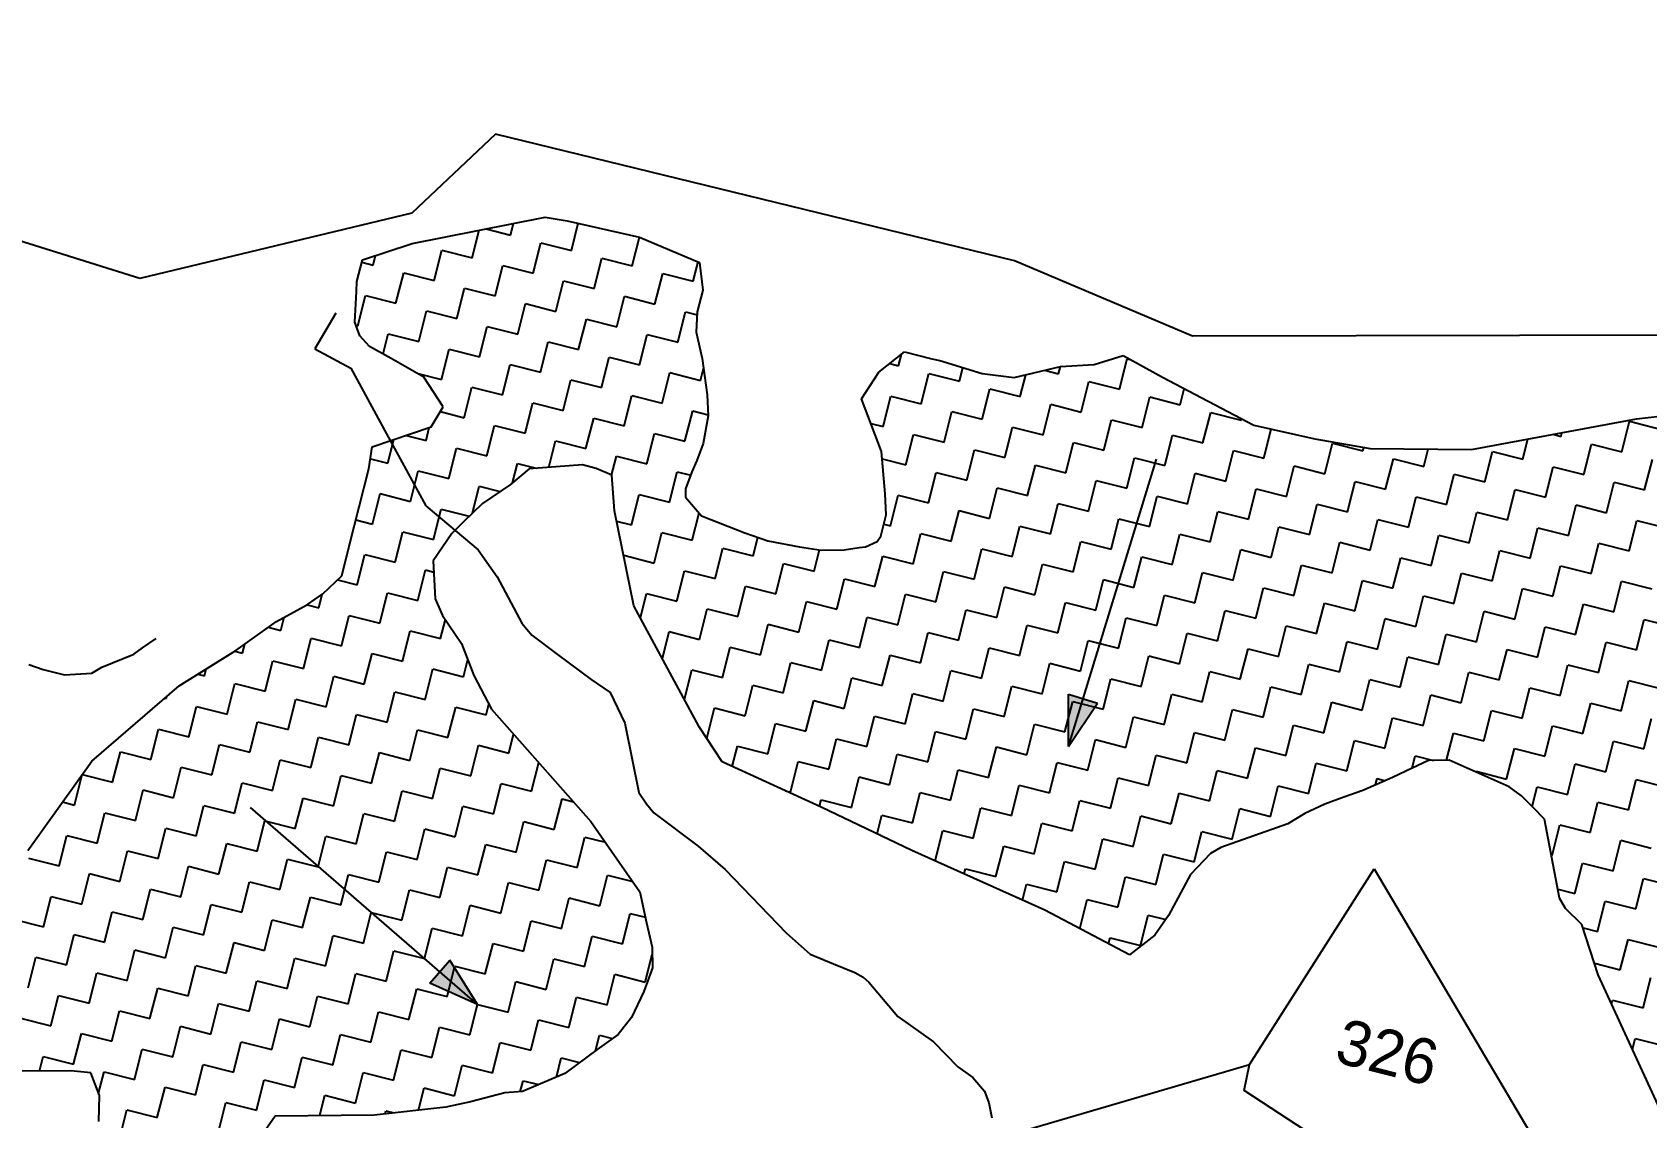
# Model space of a CAD drawing. Header units: metres. Extents: x 281097 to 285452, y 2029380 to 2031700.
# Drawn here: x 283215 to 283850, y 2030845 to 2031271 of the extents above; entities that cross this region are included whole.
import ezdxf
from ezdxf.enums import TextEntityAlignment as Align

# ---------------------------------------------------------------- set-up
doc = ezdxf.new("R2010")
doc.units = ezdxf.units.M
doc.header["$MEASUREMENT"] = 0
for name, color, linetype in [('LINE_WATER', 4, 'Continuous'), ('POLY_HATCH', 12, 'Continuous'), ('POLY_PARCEL', 6, 'Continuous'), ('TEXT_PARCEL', 7, 'Continuous'), ('V_BOUND_LINE', 7, 'Continuous')]:
    doc.layers.add(name, color=color, linetype=linetype)
doc.styles.add('TEXT_MAP', font='', dxfattribs={"height": 2.5})
doc.styles.get('TEXT_MAP').set_extended_font_data('Kruti Dev 050')

msp = doc.modelspace()

# ---------------------------------------------------------------- hatches: boundary and pattern name
h = msp.add_hatch(color=256)
h.paths.add_polyline_path([(283627.98, 2031009.32), (283622.24, 2031011.08), (283622.22, 2030990.57)])
h.paths.add_polyline_path([(283622.22, 2030990.57), (283633.71, 2031007.56), (283627.98, 2031009.32)])
h = msp.add_hatch(color=256)
h.paths.add_polyline_path([(283375.11, 2030902.01), (283371.18, 2030897.48), (283389.93, 2030889.17)])
h.paths.add_polyline_path([(283389.93, 2030889.17), (283379.04, 2030906.55), (283375.11, 2030902.01)])

# ---------------------------------------------------------------- linework, layer by layer
for points in [[(283622.22, 2030990.57), (283656.9, 2031103.52)], [(283622.22, 2030990.57), (283622.24, 2031011.08)], [(283622.22, 2030990.57), (283633.71, 2031007.56)], [(283622.24, 2031011.08), (283633.71, 2031007.56)], [(283389.93, 2030889.17), (283300.65, 2030966.56)], [(283371.18, 2030897.48), (283379.04, 2030906.55)], [(283389.93, 2030889.17), (283379.04, 2030906.55)], [(283389.93, 2030889.17), (283371.18, 2030897.48)]]:
    msp.add_lwpolyline(points)
at = {"layer": 'LINE_WATER'}
for p, q in [((283334.23, 2031160.89), (283326, 2031146.91)), ((283326, 2031146.91), (283340.15, 2031139.31)), ((283340.15, 2031139.31), (283354.11, 2031113.51)), ((283354.11, 2031113.51), (283369.57, 2031085.12)), ((283369.57, 2031085.12), (283390.16, 2031067.89)), ((283390.16, 2031067.89), (283397.62, 2031057.22)), ((283397.62, 2031057.22), (283407.35, 2031039.06)), ((283407.35, 2031039.06), (283411.25, 2031034.37)), ((283258.13, 2031029.37), (283263.51, 2031033.02)), ((283411.25, 2031034.37), (283421.33, 2031026.74)), ((283242.24, 2031021.69), (283254.71, 2031026.89)), ((283254.71, 2031026.89), (283258.13, 2031029.37)), ((283421.33, 2031026.74), (283434.55, 2031016.92)), ((283213.54, 2031022.83), (283219.17, 2031020.84)), ((283219.17, 2031020.84), (283227.55, 2031018.72)), ((283227.55, 2031018.72), (283238.3, 2031019.34)), ((283238.3, 2031019.34), (283242.24, 2031021.69)), ((283434.55, 2031016.92), (283442.04, 2031011.79)), ((283442.04, 2031011.79), (283447.76, 2030999.72)), ((283447.76, 2030999.72), (283453.33, 2030972.44)), ((283453.33, 2030972.44), (283456.35, 2030967.98)), ((283456.35, 2030967.98), (283459.17, 2030964.49)), ((283459.17, 2030964.49), (283476.62, 2030951.3)), ((283476.62, 2030951.3), (283487.24, 2030942.14)), ((283487.24, 2030942.14), (283511.23, 2030917.28)), ((283511.23, 2030917.28), (283520.66, 2030908.88)), ((283520.66, 2030908.88), (283529.88, 2030905.16)), ((283529.88, 2030905.16), (283538.24, 2030901.66)), ((283538.24, 2030901.66), (283541.49, 2030899.91)), ((283541.49, 2030899.91), (283543.77, 2030897.95)), ((283543.77, 2030897.95), (283555.14, 2030884.44)), ((283555.14, 2030884.44), (283569.23, 2030874.41)), ((283569.23, 2030874.41), (283578.76, 2030864.6)), ((283578.76, 2030864.6), (283584.62, 2030860.35)), ((283584.62, 2030860.35), (283589.27, 2030855.01)), ((283589.27, 2030855.01), (283590.89, 2030850.44)), ((283590.89, 2030850.44), (283592.18, 2030844.58))]:
    msp.add_line(p, q, dxfattribs=at)
at = {"layer": 'POLY_HATCH'}
for p, q in [((283364.19, 2031188.26), (283416.5, 2031198.62)), ((283416.5, 2031198.62), (283425.11, 2031197.25)), ((283425.11, 2031197.25), (283453.62, 2031190.84)), ((283453.62, 2031190.84), (283477.14, 2031180.81)), ((283344.64, 2031181.82), (283364.19, 2031188.26)), ((283342.51, 2031173.4), (283344.64, 2031181.82)), ((283477.14, 2031180.81), (283478.45, 2031169.9)), ((283342.3, 2031169.38), (283342.51, 2031173.4)), ((283341.69, 2031157.33), (283342.3, 2031169.38)), ((283478.45, 2031169.9), (283476.32, 2031161.48)), ((283476.32, 2031161.48), (283475.91, 2031153.45)), ((283343.59, 2031151.96), (283341.69, 2031157.33)), ((283475.91, 2031153.45), (283478.18, 2031143.1)), ((283347.41, 2031147.74), (283343.59, 2031151.96)), ((283356.01, 2031143.12), (283347.41, 2031147.74)), ((283368.82, 2031135.8), (283356.01, 2031143.12)), ((283478.18, 2031143.1), (283480.24, 2031128.74)), ((283547.67, 2031137.71), (283557.85, 2031145.72)), ((283557.85, 2031145.72), (283568.56, 2031143)), ((283568.56, 2031143), (283571.62, 2031142.23)), ((283571.62, 2031142.23), (283588.27, 2031137.2)), ((283600.9, 2031135.62), (283619.1, 2031139.97)), ((283619.1, 2031139.97), (283632.32, 2031140.69)), ((283632.32, 2031140.69), (283643.82, 2031144.29)), ((283643.82, 2031144.29), (283659.2, 2031135.68)), ((283376.44, 2031124.1), (283368.82, 2031135.8)), ((283540.94, 2031127.21), (283547.67, 2031137.71)), ((283588.27, 2031137.2), (283600.9, 2031135.62)), ((283659.2, 2031135.68), (283695.14, 2031116.81)), ((283480.24, 2031128.74), (283480.6, 2031120.51)), ((283548.73, 2031106.51), (283540.94, 2031127.21)), ((283371.73, 2031116.25), (283376.44, 2031124.1)), ((283845.66, 2031119.38), (283890.1, 2031124.41)), ((283348.53, 2031108.29), (283371.73, 2031116.25)), ((283480.6, 2031120.51), (283478.65, 2031109.61)), ((283695.14, 2031116.81), (283719.06, 2031111.56)), ((283780.71, 2031107.34), (283845.66, 2031119.38)), ((283347.17, 2031099.68), (283348.53, 2031108.29)), ((283478.65, 2031109.61), (283476.14, 2031102.92)), ((283719.06, 2031111.56), (283740.88, 2031107.66)), ((283476.14, 2031102.92), (283474.22, 2031098.52)), ((283550.21, 2031089.85), (283548.73, 2031106.51)), ((283740.88, 2031107.66), (283780.71, 2031107.34)), ((283339.61, 2031069.85), (283347.17, 2031099.68)), ((283410.19, 2031099.7), (283402.92, 2031093.55)), ((283431.15, 2031101.24), (283410.19, 2031099.7)), ((283436.52, 2031099.88), (283431.15, 2031101.24)), ((283442.69, 2031097.18), (283436.52, 2031099.88)), ((283443.72, 2031083.21), (283442.69, 2031097.18)), ((283474.22, 2031098.52), (283471.71, 2031091.83)), ((283402.92, 2031093.55), (283391.89, 2031086.06)), ((283471.71, 2031091.83), (283471.7, 2031088.58)), ((283550.57, 2031081.62), (283550.21, 2031089.85)), ((283391.89, 2031086.06), (283384.35, 2031078.84)), ((283451.4, 2031045.87), (283443.72, 2031083.21)), ((283471.7, 2031088.58), (283477.99, 2031081.28)), ((283384.35, 2031078.84), (283379.77, 2031074.29)), ((283477.99, 2031081.28), (283495.02, 2031074.53)), ((283548.44, 2031073.21), (283550.57, 2031081.62)), ((283336.51, 2031057.61), (283339.61, 2031069.85)), ((283379.77, 2031074.29), (283372.48, 2031063.57)), ((283495.02, 2031074.53), (283504.01, 2031071.44)), ((283504.01, 2031071.44), (283516.45, 2031069.1)), ((283542.49, 2031069.01), (283547.09, 2031071.11)), ((283547.09, 2031071.11), (283548.44, 2031073.21)), ((283372.48, 2031063.57), (283373.24, 2031048.54)), ((283516.45, 2031069.1), (283525.06, 2031067.73)), ((283525.06, 2031067.73), (283534.06, 2031067.89)), ((283534.06, 2031067.89), (283540, 2031068.83)), ((283540, 2031068.83), (283542.49, 2031069.01)), ((283329.02, 2031050.55), (283336.51, 2031057.61)), ((283310.8, 2031039.7), (283323.07, 2031046.36)), ((283323.07, 2031046.36), (283329.02, 2031050.55)), ((283373.24, 2031048.54), (283376.18, 2031042.08)), ((283477.04, 2030998.26), (283451.4, 2031045.87)), ((283294.87, 2031028.27), (283310.8, 2031039.7)), ((283376.18, 2031042.08), (283383.66, 2031031.05)), ((283272.61, 2031014.37), (283294.87, 2031028.27)), ((283383.66, 2031031.05), (283388.46, 2031018.42)), ((283238.25, 2030984.81), (283272.61, 2031014.37)), ((283388.46, 2031018.42), (283395.41, 2031005.24)), ((283395.41, 2031005.24), (283434.49, 2030961.08)), ((283486.13, 2030984.54), (283477.04, 2030998.26)), ((283213.06, 2030949.67), (283238.25, 2030984.81)), ((283525.03, 2030966.69), (283486.13, 2030984.54)), ((283757.42, 2030982.05), (283749.62, 2030978.32)), ((283763.88, 2030984.98), (283757.42, 2030982.05)), ((283771.94, 2030985.22), (283763.88, 2030984.98)), ((283795.54, 2030974.68), (283771.94, 2030985.22)), ((283749.62, 2030978.32), (283738.05, 2030973.25)), ((283800.37, 2030971.17), (283795.54, 2030974.68)), ((283730.53, 2030970.59), (283723, 2030967.93)), ((283738.05, 2030973.25), (283730.53, 2030970.59)), ((283804.92, 2030966.59), (283800.37, 2030971.17)), ((283560.7, 2030949.66), (283525.03, 2030966.69)), ((283715.2, 2030964.2), (283708.47, 2030960.19)), ((283723, 2030967.93), (283715.2, 2030964.2)), ((283809.47, 2030962.01), (283804.92, 2030966.59)), ((283815.29, 2030930.85), (283809.47, 2030962.01)), ((283434.49, 2030961.08), (283453.75, 2030933.36)), ((283708.47, 2030960.19), (283682.12, 2030950.88)), ((283613.01, 2030926.14), (283560.7, 2030949.66)), ((283682.12, 2030950.88), (283678.08, 2030948.48)), ((283678.08, 2030948.48), (283670.27, 2030940.18)), ((283670.27, 2030940.18), (283661.62, 2030924.1)), ((283453.75, 2030933.36), (283456.4, 2030921.27)), ((283817.69, 2030926.82), (283815.29, 2030930.85)), ((283646.27, 2030908.58), (283613.01, 2030926.14)), ((283661.62, 2030924.1), (283656.23, 2030916.33)), ((283824.12, 2030920.62), (283817.69, 2030926.82)), ((283456.4, 2030921.27), (283458.52, 2030911.6)), ((283830.51, 2030900.73), (283824.12, 2030920.62)), ((283458.52, 2030911.6), (283458.76, 2030903.54)), ((283656.23, 2030916.33), (283646.27, 2030908.58)), ((283458.76, 2030903.54), (283455.24, 2030894.16)), ((283855.59, 2030846.41), (283830.51, 2030900.73)), ((283455.24, 2030894.16), (283450.38, 2030883.97)), ((283450.38, 2030883.97), (283445.25, 2030877.28)), ((283445.25, 2030877.28), (283436.91, 2030871.4)), ((283436.91, 2030871.4), (283424.26, 2030862.04)), ((283230.02, 2030863.03), (283203.69, 2030862.85)), ((283237.8, 2030862.2), (283230.02, 2030863.03)), ((283241.27, 2030853.33), (283237.8, 2030862.2)), ((283424.26, 2030862.04), (283407.58, 2030854.85)), ((283400.6, 2030854.33), (283387.15, 2030850.88)), ((283407.58, 2030854.85), (283400.6, 2030854.33)), ((283240.97, 2030843.13), (283241.27, 2030853.33)), ((283377.48, 2030848.77), (283349.27, 2030845.64)), ((283387.15, 2030850.88), (283377.48, 2030848.77)), ((283310.32, 2030845.23), (283302.72, 2030834.34)), ((283349.27, 2030845.64), (283310.32, 2030845.23))]:
    msp.add_line(p, q, dxfattribs=at)
at = {"layer": 'POLY_HATCH', "linetype": 'Continuous'}
for p, q in [((283387.85, 2031182.69), (283390.58, 2031193.49)), ((283393.35, 2031194.04), (283402.85, 2031191.63)), ((283402.85, 2031191.63), (283403.99, 2031196.14)), ((283426.79, 2031185.57), (283429.5, 2031196.26)), ((283450.73, 2031179.5), (283453.61, 2031190.84)), ((283372.84, 2031173.75), (283375.88, 2031185.72)), ((283375.88, 2031185.72), (283387.85, 2031182.69)), ((283411.79, 2031176.63), (283414.82, 2031188.6)), ((283414.82, 2031188.6), (283426.79, 2031185.57)), ((283344.42, 2031180.95), (283348.9, 2031179.82)), ((283348.9, 2031179.82), (283349.84, 2031183.53)), ((283396.78, 2031167.69), (283399.82, 2031179.66)), ((283399.82, 2031179.66), (283411.79, 2031176.63)), ((283435.73, 2031170.56), (283438.76, 2031182.53)), ((283438.76, 2031182.53), (283450.73, 2031179.5)), ((283474.67, 2031173.44), (283476.6, 2031181.04)), ((283357.84, 2031164.81), (283360.87, 2031176.79)), ((283360.87, 2031176.79), (283372.84, 2031173.75)), ((283420.73, 2031161.62), (283423.76, 2031173.59)), ((283423.76, 2031173.59), (283435.73, 2031170.56)), ((283459.67, 2031164.5), (283462.7, 2031176.47)), ((283462.7, 2031176.47), (283474.67, 2031173.44)), ((283342.84, 2031155.88), (283345.87, 2031167.85)), ((283345.87, 2031167.85), (283357.84, 2031164.81)), ((283381.78, 2031158.75), (283384.81, 2031170.72)), ((283384.81, 2031170.72), (283396.78, 2031167.69)), ((283444.67, 2031155.56), (283447.7, 2031167.53)), ((283447.7, 2031167.53), (283459.67, 2031164.5)), ((283366.78, 2031149.81), (283369.81, 2031161.78)), ((283369.81, 2031161.78), (283381.78, 2031158.75)), ((283405.72, 2031152.69), (283408.76, 2031164.66)), ((283408.76, 2031164.66), (283420.73, 2031161.62)), ((283468.61, 2031149.49), (283471.64, 2031161.47)), ((283471.64, 2031161.47), (283476.26, 2031160.3)), ((283342.14, 2031156.05), (283342.84, 2031155.88)), ((283352.78, 2031144.85), (283354.81, 2031152.84)), ((283354.81, 2031152.84), (283366.78, 2031149.81)), ((283390.72, 2031143.75), (283393.75, 2031155.72)), ((283393.75, 2031155.72), (283405.72, 2031152.69)), ((283429.66, 2031146.62), (283432.7, 2031158.59)), ((283432.7, 2031158.59), (283444.67, 2031155.56)), ((283453.61, 2031140.56), (283456.64, 2031152.53)), ((283456.64, 2031152.53), (283468.61, 2031149.49)), ((283375.72, 2031134.81), (283378.75, 2031146.78)), ((283378.75, 2031146.78), (283390.72, 2031143.75)), ((283414.66, 2031137.68), (283417.69, 2031149.65)), ((283417.69, 2031149.65), (283429.66, 2031146.62)), ((283399.66, 2031128.74), (283402.69, 2031140.71)), ((283402.69, 2031140.71), (283414.66, 2031137.68)), ((283438.6, 2031131.62), (283441.64, 2031143.59)), ((283441.64, 2031143.59), (283453.61, 2031140.56)), ((283551.99, 2031141.11), (283555.44, 2031140.24)), ((283555.44, 2031140.24), (283556.57, 2031144.71)), ((283618.32, 2031137.05), (283619.06, 2031139.96)), ((283642.27, 2031130.98), (283645.3, 2031142.95)), ((283645.3, 2031142.95), (283646.95, 2031142.53)), ((283366.44, 2031137.16), (283375.72, 2031134.81)), ((283423.6, 2031122.68), (283426.63, 2031134.65)), ((283426.63, 2031134.65), (283438.6, 2031131.62)), ((283462.54, 2031125.55), (283465.58, 2031137.52)), ((283465.58, 2031137.52), (283477.55, 2031134.49)), ((283477.55, 2031134.49), (283478.74, 2031139.2)), ((283564.38, 2031125.24), (283567.41, 2031137.21)), ((283567.41, 2031137.21), (283579.38, 2031134.17)), ((283579.38, 2031134.17), (283580.72, 2031139.48)), ((283603.32, 2031128.11), (283605.5, 2031136.72)), ((283612.77, 2031138.46), (283618.32, 2031137.05)), ((283627.26, 2031122.04), (283630.3, 2031134.01)), ((283630.3, 2031134.01), (283642.27, 2031130.98)), ((283384.66, 2031119.8), (283387.69, 2031131.78)), ((283387.69, 2031131.78), (283399.66, 2031128.74)), ((283447.54, 2031116.61), (283450.57, 2031128.58)), ((283450.57, 2031128.58), (283462.54, 2031125.55)), ((283549.37, 2031116.3), (283552.41, 2031128.27)), ((283552.41, 2031128.27), (283564.38, 2031125.24)), ((283588.32, 2031119.17), (283591.35, 2031131.14)), ((283591.35, 2031131.14), (283603.32, 2031128.11)), ((283651.2, 2031115.98), (283654.24, 2031127.95)), ((283654.24, 2031127.95), (283666.21, 2031124.92)), ((283666.21, 2031124.92), (283667.79, 2031131.17)), ((283375.29, 2031122.18), (283384.66, 2031119.8)), ((283408.6, 2031113.74), (283411.63, 2031125.71)), ((283411.63, 2031125.71), (283423.6, 2031122.68)), ((283471.48, 2031110.55), (283474.52, 2031122.52)), ((283474.52, 2031122.52), (283480.58, 2031120.98)), ((283573.32, 2031110.23), (283576.35, 2031122.2)), ((283576.35, 2031122.2), (283588.32, 2031119.17)), ((283612.26, 2031113.11), (283615.29, 2031125.08)), ((283615.29, 2031125.08), (283627.26, 2031122.04)), ((283675.15, 2031109.91), (283678.18, 2031121.89)), ((283678.18, 2031121.89), (283690.15, 2031118.85)), ((283369.65, 2031110.87), (283370.95, 2031115.99)), ((283393.59, 2031104.8), (283396.63, 2031116.77)), ((283396.63, 2031116.77), (283408.6, 2031113.74)), ((283432.54, 2031107.68), (283435.57, 2031119.65)), ((283435.57, 2031119.65), (283447.54, 2031116.61)), ((283544.59, 2031117.51), (283549.37, 2031116.3)), ((283597.26, 2031104.17), (283600.29, 2031116.14)), ((283600.29, 2031116.14), (283612.26, 2031113.11)), ((283636.2, 2031107.04), (283639.23, 2031119.01)), ((283639.23, 2031119.01), (283651.2, 2031115.98)), ((283690.15, 2031118.85), (283690.28, 2031119.36)), ((283699.09, 2031103.85), (283701.99, 2031115.3)), ((283839.87, 2031106.41), (283842.9, 2031118.38)), ((283842.9, 2031118.38), (283854.87, 2031115.34)), ((283354.65, 2031101.93), (283357, 2031111.19)), ((283361.82, 2031112.85), (283369.65, 2031110.87)), ((283417.92, 2031100.27), (283420.57, 2031110.71)), ((283420.57, 2031110.71), (283432.54, 2031107.68)), ((283456.48, 2031101.61), (283459.51, 2031113.58)), ((283459.51, 2031113.58), (283471.48, 2031110.55)), ((283558.31, 2031101.29), (283561.34, 2031113.26)), ((283561.34, 2031113.26), (283573.32, 2031110.23)), ((283621.2, 2031098.1), (283624.23, 2031110.07)), ((283624.23, 2031110.07), (283636.2, 2031107.04)), ((283660.14, 2031100.98), (283663.18, 2031112.95)), ((283663.18, 2031112.95), (283675.15, 2031109.91)), ((283723.03, 2031097.79), (283726.06, 2031109.76)), ((283726.06, 2031109.76), (283738.03, 2031106.72)), ((283738.03, 2031106.72), (283738.38, 2031108.11)), ((283800.92, 2031103.53), (283802.93, 2031111.46)), ((283812.73, 2031113.28), (283815.92, 2031112.47)), ((283815.92, 2031112.47), (283816.3, 2031113.94)), ((283824.86, 2031097.47), (283827.89, 2031109.44)), ((283827.89, 2031109.44), (283839.87, 2031106.41)), ((283347.8, 2031103.66), (283354.65, 2031101.93)), ((283378.59, 2031095.86), (283381.62, 2031107.83)), ((283381.62, 2031107.83), (283393.59, 2031104.8)), ((283403.63, 2031094.15), (283405.56, 2031101.77)), ((283405.56, 2031101.77), (283412.95, 2031099.9)), ((283442.62, 2031097.2), (283444.51, 2031104.64)), ((283444.51, 2031104.64), (283456.48, 2031101.61)), ((283548.98, 2031103.66), (283558.31, 2031101.29)), ((283582.25, 2031095.23), (283585.29, 2031107.2)), ((283585.29, 2031107.2), (283597.26, 2031104.17)), ((283645.14, 2031092.04), (283648.17, 2031104.01)), ((283648.17, 2031104.01), (283660.14, 2031100.98)), ((283684.09, 2031094.91), (283687.12, 2031106.88)), ((283687.12, 2031106.88), (283699.09, 2031103.85)), ((283746.97, 2031091.72), (283750, 2031103.69)), ((283750, 2031103.69), (283761.98, 2031100.66)), ((283761.98, 2031100.66), (283763.7, 2031107.48)), ((283785.92, 2031094.59), (283788.95, 2031106.56)), ((283788.95, 2031106.56), (283800.92, 2031103.53)), ((283848.8, 2031091.4), (283851.84, 2031103.37)), ((283363.59, 2031086.92), (283366.62, 2031098.9)), ((283366.62, 2031098.9), (283378.59, 2031095.86)), ((283465.42, 2031086.61), (283468.45, 2031098.58)), ((283468.45, 2031098.58), (283473.74, 2031097.24)), ((283567.25, 2031086.29), (283570.28, 2031098.26)), ((283570.28, 2031098.26), (283582.25, 2031095.23)), ((283606.2, 2031089.16), (283609.23, 2031101.13)), ((283609.23, 2031101.13), (283621.2, 2031098.1)), ((283669.08, 2031085.97), (283672.11, 2031097.94)), ((283672.11, 2031097.94), (283684.09, 2031094.91)), ((283708.03, 2031088.85), (283711.06, 2031100.82)), ((283711.06, 2031100.82), (283723.03, 2031097.79)), ((283770.91, 2031085.66), (283773.95, 2031097.63)), ((283773.95, 2031097.63), (283785.92, 2031094.59)), ((283809.86, 2031088.53), (283812.89, 2031100.5)), ((283812.89, 2031100.5), (283824.86, 2031097.47)), ((283348.58, 2031077.99), (283351.62, 2031089.96)), ((283351.62, 2031089.96), (283363.59, 2031086.92)), ((283387.87, 2031082.22), (283390.56, 2031092.83)), ((283390.56, 2031092.83), (283398.79, 2031090.75)), ((283450.42, 2031077.67), (283453.45, 2031089.64)), ((283453.45, 2031089.64), (283465.42, 2031086.61)), ((283552.25, 2031077.35), (283555.28, 2031089.32)), ((283555.28, 2031089.32), (283567.25, 2031086.29)), ((283591.19, 2031080.23), (283594.22, 2031092.2)), ((283594.22, 2031092.2), (283606.2, 2031089.16)), ((283630.14, 2031083.1), (283633.17, 2031095.07)), ((283633.17, 2031095.07), (283645.14, 2031092.04)), ((283654.08, 2031077.03), (283657.11, 2031089.01)), ((283657.11, 2031089.01), (283669.08, 2031085.97)), ((283693.02, 2031079.91), (283696.06, 2031091.88)), ((283696.06, 2031091.88), (283708.03, 2031088.85)), ((283731.97, 2031082.78), (283735, 2031094.75)), ((283735, 2031094.75), (283746.97, 2031091.72)), ((283794.86, 2031079.59), (283797.89, 2031091.56)), ((283797.89, 2031091.56), (283809.86, 2031088.53)), ((283833.8, 2031082.46), (283836.83, 2031094.44)), ((283836.83, 2031094.44), (283848.8, 2031091.4)), ((283372.53, 2031071.92), (283375.56, 2031083.89)), ((283375.56, 2031083.89), (283386.68, 2031081.08)), ((283576.19, 2031071.29), (283579.22, 2031083.26)), ((283579.22, 2031083.26), (283591.19, 2031080.23)), ((283615.13, 2031074.16), (283618.17, 2031086.13)), ((283618.17, 2031086.13), (283630.14, 2031083.1)), ((283678.02, 2031070.97), (283681.05, 2031082.94)), ((283681.05, 2031082.94), (283693.02, 2031079.91)), ((283716.97, 2031073.84), (283720, 2031085.81)), ((283720, 2031085.81), (283731.97, 2031082.78)), ((283755.91, 2031076.72), (283758.94, 2031088.69)), ((283758.94, 2031088.69), (283770.91, 2031085.66)), ((283779.85, 2031070.65), (283782.88, 2031082.62)), ((283782.88, 2031082.62), (283794.86, 2031079.59)), ((283818.8, 2031073.53), (283821.83, 2031085.5)), ((283821.83, 2031085.5), (283833.8, 2031082.46)), ((283342.09, 2031079.63), (283348.58, 2031077.99)), ((283444.55, 2031079.15), (283450.42, 2031077.67)), ((283474.36, 2031071.6), (283477.08, 2031082.34)), ((283549.65, 2031078.01), (283552.25, 2031077.35)), ((283600.13, 2031065.22), (283603.16, 2031077.19)), ((283603.16, 2031077.19), (283615.13, 2031074.16)), ((283639.08, 2031068.1), (283642.11, 2031080.07)), ((283642.11, 2031080.07), (283654.08, 2031077.03)), ((283701.96, 2031064.9), (283704.99, 2031076.88)), ((283704.99, 2031076.88), (283716.97, 2031073.84)), ((283740.91, 2031067.78), (283743.94, 2031079.75)), ((283743.94, 2031079.75), (283755.91, 2031076.72)), ((283803.79, 2031064.59), (283806.83, 2031076.56)), ((283806.83, 2031076.56), (283818.8, 2031073.53)), ((283842.74, 2031067.46), (283845.77, 2031079.43)), ((283845.77, 2031079.43), (283857.74, 2031076.4)), ((283357.52, 2031062.98), (283360.55, 2031074.95)), ((283360.55, 2031074.95), (283372.53, 2031071.92)), ((283459.35, 2031062.67), (283462.39, 2031074.64)), ((283462.39, 2031074.64), (283474.36, 2031071.6)), ((283498.3, 2031065.54), (283500.13, 2031072.77)), ((283561.19, 2031062.35), (283564.22, 2031074.32)), ((283564.22, 2031074.32), (283576.19, 2031071.29)), ((283624.07, 2031059.16), (283627.1, 2031071.13)), ((283627.1, 2031071.13), (283639.08, 2031068.1)), ((283663.02, 2031062.03), (283666.05, 2031074)), ((283666.05, 2031074), (283678.02, 2031070.97)), ((283725.9, 2031058.84), (283728.94, 2031070.81)), ((283728.94, 2031070.81), (283740.91, 2031067.78)), ((283764.85, 2031061.71), (283767.88, 2031073.68)), ((283767.88, 2031073.68), (283779.85, 2031070.65)), ((283827.74, 2031058.52), (283830.77, 2031070.49)), ((283830.77, 2031070.49), (283842.74, 2031067.46)), ((283342.52, 2031054.04), (283345.55, 2031066.02)), ((283345.55, 2031066.02), (283357.52, 2031062.98)), ((283447.35, 2031065.56), (283447.38, 2031065.7)), ((283447.38, 2031065.7), (283459.35, 2031062.67)), ((283483.3, 2031056.6), (283486.33, 2031068.57)), ((283486.33, 2031068.57), (283498.3, 2031065.54)), ((283522.24, 2031059.47), (283524.36, 2031067.84)), ((283546.18, 2031053.41), (283549.21, 2031065.38)), ((283549.21, 2031065.38), (283561.19, 2031062.35)), ((283585.13, 2031056.28), (283588.16, 2031068.25)), ((283588.16, 2031068.25), (283600.13, 2031065.22)), ((283648.01, 2031053.09), (283651.05, 2031065.06)), ((283651.05, 2031065.06), (283663.02, 2031062.03)), ((283686.96, 2031055.97), (283689.99, 2031067.94)), ((283689.99, 2031067.94), (283701.96, 2031064.9)), ((283749.85, 2031052.78), (283752.88, 2031064.75)), ((283752.88, 2031064.75), (283764.85, 2031061.71)), ((283788.79, 2031055.65), (283791.82, 2031067.62)), ((283791.82, 2031067.62), (283803.79, 2031064.59)), ((283366.46, 2031047.98), (283369.49, 2031059.95)), ((283369.49, 2031059.95), (283372.71, 2031059.14)), ((283468.29, 2031047.66), (283471.32, 2031059.63)), ((283471.32, 2031059.63), (283483.3, 2031056.6)), ((283507.24, 2031050.54), (283510.27, 2031062.51)), ((283510.27, 2031062.51), (283522.24, 2031059.47)), ((283570.12, 2031047.35), (283573.16, 2031059.32)), ((283573.16, 2031059.32), (283585.13, 2031056.28)), ((283609.07, 2031050.22), (283612.1, 2031062.19)), ((283612.1, 2031062.19), (283624.07, 2031059.16)), ((283671.96, 2031047.03), (283674.99, 2031059)), ((283674.99, 2031059), (283686.96, 2031055.97)), ((283710.9, 2031049.9), (283713.93, 2031061.87)), ((283713.93, 2031061.87), (283725.9, 2031058.84)), ((283773.79, 2031046.71), (283776.82, 2031058.68)), ((283776.82, 2031058.68), (283788.79, 2031055.65)), ((283812.73, 2031049.58), (283815.76, 2031061.56)), ((283815.76, 2031061.56), (283827.74, 2031058.52)), ((283334.8, 2031056), (283342.52, 2031054.04)), ((283351.46, 2031039.04), (283354.49, 2031051.01)), ((283354.49, 2031051.01), (283366.46, 2031047.98)), ((283492.23, 2031041.6), (283495.27, 2031053.57)), ((283495.27, 2031053.57), (283507.24, 2031050.54)), ((283531.18, 2031044.47), (283534.21, 2031056.44)), ((283534.21, 2031056.44), (283546.18, 2031053.41)), ((283594.07, 2031041.28), (283597.1, 2031053.25)), ((283597.1, 2031053.25), (283609.07, 2031050.22)), ((283633.01, 2031044.15), (283636.04, 2031056.13)), ((283636.04, 2031056.13), (283648.01, 2031053.09)), ((283695.9, 2031040.96), (283698.93, 2031052.93)), ((283698.93, 2031052.93), (283710.9, 2031049.9)), ((283734.84, 2031043.84), (283737.87, 2031055.81)), ((283737.87, 2031055.81), (283749.85, 2031052.78)), ((283797.73, 2031040.65), (283800.76, 2031052.62)), ((283800.76, 2031052.62), (283812.73, 2031049.58)), ((283836.67, 2031043.52), (283839.71, 2031055.49)), ((283839.71, 2031055.49), (283851.68, 2031052.46)), ((283322.91, 2031046.27), (283327.52, 2031045.11)), ((283327.52, 2031045.11), (283328.87, 2031050.44)), ((283453.92, 2031041.19), (283456.32, 2031050.69)), ((283456.32, 2031050.69), (283468.29, 2031047.66)), ((283477.23, 2031032.66), (283480.26, 2031044.63)), ((283480.26, 2031044.63), (283492.23, 2031041.6)), ((283516.18, 2031035.53), (283519.21, 2031047.5)), ((283519.21, 2031047.5), (283531.18, 2031044.47)), ((283555.12, 2031038.41), (283558.15, 2031050.38)), ((283558.15, 2031050.38), (283570.12, 2031047.35)), ((283618.01, 2031035.22), (283621.04, 2031047.19)), ((283621.04, 2031047.19), (283633.01, 2031044.15)), ((283656.95, 2031038.09), (283659.98, 2031050.06)), ((283659.98, 2031050.06), (283671.96, 2031047.03)), ((283719.84, 2031034.9), (283722.87, 2031046.87)), ((283722.87, 2031046.87), (283734.84, 2031043.84)), ((283758.78, 2031037.77), (283761.82, 2031049.74)), ((283761.82, 2031049.74), (283773.79, 2031046.71)), ((283821.67, 2031034.58), (283824.7, 2031046.55)), ((283824.7, 2031046.55), (283836.67, 2031043.52)), ((283312.51, 2031036.17), (283313.82, 2031041.34)), ((283336.45, 2031030.1), (283339.49, 2031042.07)), ((283339.49, 2031042.07), (283351.46, 2031039.04)), ((283375.4, 2031032.98), (283377.29, 2031040.44)), ((283501.17, 2031026.59), (283504.21, 2031038.57)), ((283504.21, 2031038.57), (283516.18, 2031035.53)), ((283540.12, 2031029.47), (283543.15, 2031041.44)), ((283543.15, 2031041.44), (283555.12, 2031038.41)), ((283579.06, 2031032.34), (283582.09, 2031044.31)), ((283582.09, 2031044.31), (283594.07, 2031041.28)), ((283603, 2031026.28), (283606.04, 2031038.25)), ((283606.04, 2031038.25), (283618.01, 2031035.22)), ((283641.95, 2031029.15), (283644.98, 2031041.12)), ((283644.98, 2031041.12), (283656.95, 2031038.09)), ((283680.89, 2031032.02), (283683.93, 2031044)), ((283683.93, 2031044), (283695.9, 2031040.96)), ((283743.78, 2031028.83), (283746.81, 2031040.8)), ((283746.81, 2031040.8), (283758.78, 2031037.77)), ((283782.73, 2031031.71), (283785.76, 2031043.68)), ((283785.76, 2031043.68), (283797.73, 2031040.65)), ((283845.61, 2031028.52), (283848.64, 2031040.49)), ((283848.64, 2031040.49), (283860.62, 2031037.45)), ((283307.61, 2031037.41), (283312.51, 2031036.17)), ((283321.45, 2031021.16), (283324.48, 2031033.14)), ((283324.48, 2031033.14), (283336.45, 2031030.1)), ((283360.4, 2031024.04), (283363.43, 2031036.01)), ((283363.43, 2031036.01), (283375.4, 2031032.98)), ((283462.58, 2031025.11), (283465.26, 2031035.69)), ((283465.26, 2031035.69), (283477.23, 2031032.66)), ((283525.11, 2031020.53), (283528.15, 2031032.5)), ((283528.15, 2031032.5), (283540.12, 2031029.47)), ((283564.06, 2031023.4), (283567.09, 2031035.37)), ((283567.09, 2031035.37), (283579.06, 2031032.34)), ((283626.95, 2031020.21), (283629.98, 2031032.18)), ((283629.98, 2031032.18), (283641.95, 2031029.15)), ((283665.89, 2031023.09), (283668.92, 2031035.06)), ((283668.92, 2031035.06), (283680.89, 2031032.02)), ((283704.84, 2031025.96), (283707.87, 2031037.93)), ((283707.87, 2031037.93), (283719.84, 2031034.9)), ((283728.78, 2031019.9), (283731.81, 2031031.87)), ((283731.81, 2031031.87), (283743.78, 2031028.83)), ((283767.72, 2031022.77), (283770.75, 2031034.74)), ((283770.75, 2031034.74), (283782.73, 2031031.71)), ((283806.67, 2031025.64), (283809.7, 2031037.61)), ((283809.7, 2031037.61), (283821.67, 2031034.58)), ((283294.45, 2031028), (283297.51, 2031027.23)), ((283297.51, 2031027.23), (283298.42, 2031030.81)), ((283345.39, 2031015.1), (283348.43, 2031027.07)), ((283348.43, 2031027.07), (283360.4, 2031024.04)), ((283486.17, 2031017.66), (283489.2, 2031029.63)), ((283489.2, 2031029.63), (283501.17, 2031026.59)), ((283549.06, 2031014.47), (283552.09, 2031026.44)), ((283552.09, 2031026.44), (283564.06, 2031023.4)), ((283588, 2031017.34), (283591.03, 2031029.31)), ((283591.03, 2031029.31), (283603, 2031026.28)), ((283650.89, 2031014.15), (283653.92, 2031026.12)), ((283653.92, 2031026.12), (283665.89, 2031023.09)), ((283689.83, 2031017.02), (283692.87, 2031028.99)), ((283692.87, 2031028.99), (283704.84, 2031025.96)), ((283752.72, 2031013.83), (283755.75, 2031025.8)), ((283755.75, 2031025.8), (283767.72, 2031022.77)), ((283791.66, 2031016.7), (283794.7, 2031028.68)), ((283794.7, 2031028.68), (283806.67, 2031025.64)), ((283830.61, 2031019.58), (283833.64, 2031031.55)), ((283833.64, 2031031.55), (283845.61, 2031028.52)), ((283282.51, 2031018.29), (283283.18, 2031020.97)), ((283306.45, 2031012.23), (283309.48, 2031024.2)), ((283309.48, 2031024.2), (283321.45, 2031021.16)), ((283369.33, 2031009.03), (283372.37, 2031021.01)), ((283372.37, 2031021.01), (283384.34, 2031017.97)), ((283384.34, 2031017.97), (283386.06, 2031024.75)), ((283471.24, 2031009.03), (283474.2, 2031020.69)), ((283474.2, 2031020.69), (283486.17, 2031017.66)), ((283510.11, 2031011.59), (283513.14, 2031023.56)), ((283513.14, 2031023.56), (283525.11, 2031020.53)), ((283573, 2031008.4), (283576.03, 2031020.37)), ((283576.03, 2031020.37), (283588, 2031017.34)), ((283611.94, 2031011.27), (283614.98, 2031023.24)), ((283614.98, 2031023.24), (283626.95, 2031020.21)), ((283674.83, 2031008.08), (283677.86, 2031020.05)), ((283677.86, 2031020.05), (283689.83, 2031017.02)), ((283713.77, 2031010.96), (283716.81, 2031022.93)), ((283716.81, 2031022.93), (283728.78, 2031019.9)), ((283776.66, 2031007.77), (283779.69, 2031019.74)), ((283779.69, 2031019.74), (283791.66, 2031016.7)), ((283815.61, 2031010.64), (283818.64, 2031022.61)), ((283818.64, 2031022.61), (283830.61, 2031019.58)), ((283279.94, 2031018.94), (283282.51, 2031018.29)), ((283291.44, 2031003.29), (283294.48, 2031015.26)), ((283294.48, 2031015.26), (283306.45, 2031012.23)), ((283330.39, 2031006.16), (283333.42, 2031018.13)), ((283333.42, 2031018.13), (283345.39, 2031015.1)), ((283495.11, 2031002.65), (283498.14, 2031014.62)), ((283498.14, 2031014.62), (283510.11, 2031011.59)), ((283534.05, 2031005.53), (283537.09, 2031017.5)), ((283537.09, 2031017.5), (283549.06, 2031014.47)), ((283596.94, 2031002.34), (283599.97, 2031014.31)), ((283599.97, 2031014.31), (283611.94, 2031011.27)), ((283635.88, 2031005.21), (283638.92, 2031017.18)), ((283638.92, 2031017.18), (283650.89, 2031014.15)), ((283698.77, 2031002.02), (283701.8, 2031013.99)), ((283701.8, 2031013.99), (283713.77, 2031010.96)), ((283737.72, 2031004.89), (283740.75, 2031016.86)), ((283740.75, 2031016.86), (283752.72, 2031013.83)), ((283800.6, 2031001.7), (283803.64, 2031013.67)), ((283803.64, 2031013.67), (283815.61, 2031010.64)), ((283839.55, 2031004.57), (283842.58, 2031016.55)), ((283842.58, 2031016.55), (283854.55, 2031013.51)), ((283266.95, 2031009.49), (283267.5, 2031009.35)), ((283267.5, 2031009.35), (283267.7, 2031010.14)), ((283315.39, 2030997.22), (283318.42, 2031009.19)), ((283318.42, 2031009.19), (283330.39, 2031006.16)), ((283354.33, 2031000.1), (283357.36, 2031012.07)), ((283357.36, 2031012.07), (283369.33, 2031009.03)), ((283393.28, 2031002.97), (283394.36, 2031007.23)), ((283519.05, 2030996.59), (283522.08, 2031008.56)), ((283522.08, 2031008.56), (283534.05, 2031005.53)), ((283557.99, 2030999.46), (283561.03, 2031011.43)), ((283561.03, 2031011.43), (283573, 2031008.4)), ((283620.88, 2030996.27), (283623.91, 2031008.24)), ((283623.91, 2031008.24), (283635.88, 2031005.21)), ((283659.83, 2030999.14), (283662.86, 2031011.12)), ((283662.86, 2031011.12), (283674.83, 2031008.08)), ((283722.71, 2030995.95), (283725.75, 2031007.92)), ((283725.75, 2031007.92), (283737.72, 2031004.89)), ((283761.66, 2030998.83), (283764.69, 2031010.8)), ((283764.69, 2031010.8), (283776.66, 2031007.77)), ((283824.54, 2030995.64), (283827.58, 2031007.61)), ((283827.58, 2031007.61), (283839.55, 2031004.57)), ((283276.44, 2030994.35), (283279.47, 2031006.32)), ((283279.47, 2031006.32), (283291.44, 2031003.29)), ((283300.38, 2030988.28), (283303.42, 2031000.26)), ((283303.42, 2031000.26), (283315.39, 2030997.22)), ((283339.33, 2030991.16), (283342.36, 2031003.13)), ((283342.36, 2031003.13), (283354.33, 2031000.1)), ((283378.27, 2030994.03), (283381.31, 2031006)), ((283381.31, 2031006), (283393.28, 2031002.97)), ((283480.1, 2030993.71), (283483.14, 2031005.69)), ((283483.14, 2031005.69), (283495.11, 2031002.65)), ((283542.99, 2030990.52), (283546.02, 2031002.49)), ((283546.02, 2031002.49), (283557.99, 2030999.46)), ((283581.94, 2030993.4), (283584.97, 2031005.37)), ((283584.97, 2031005.37), (283596.94, 2031002.34)), ((283644.82, 2030990.21), (283647.86, 2031002.18)), ((283647.86, 2031002.18), (283659.83, 2030999.14)), ((283683.77, 2030993.08), (283686.8, 2031005.05)), ((283686.8, 2031005.05), (283698.77, 2031002.02)), ((283746.65, 2030989.89), (283749.69, 2031001.86)), ((283749.69, 2031001.86), (283761.66, 2030998.83)), ((283785.6, 2030992.76), (283788.63, 2031004.73)), ((283788.63, 2031004.73), (283800.6, 2031001.7)), ((283848.49, 2030989.57), (283851.52, 2031001.54)), ((283261.44, 2030985.41), (283264.47, 2030997.38)), ((283264.47, 2030997.38), (283276.44, 2030994.35)), ((283324.32, 2030982.22), (283327.36, 2030994.19)), ((283327.36, 2030994.19), (283339.33, 2030991.16)), ((283363.27, 2030985.09), (283366.3, 2030997.06)), ((283366.3, 2030997.06), (283378.27, 2030994.03)), ((283402.21, 2030987.97), (283404.1, 2030995.41)), ((283480.04, 2030993.73), (283480.1, 2030993.71)), ((283504.05, 2030987.65), (283507.08, 2030999.62)), ((283507.08, 2030999.62), (283519.05, 2030996.59)), ((283566.93, 2030984.46), (283569.97, 2030996.43)), ((283569.97, 2030996.43), (283581.94, 2030993.4)), ((283605.88, 2030987.33), (283608.91, 2030999.3)), ((283608.91, 2030999.3), (283620.88, 2030996.27)), ((283668.76, 2030984.14), (283671.8, 2030996.11)), ((283671.8, 2030996.11), (283683.77, 2030993.08)), ((283707.71, 2030987.02), (283710.74, 2030998.99)), ((283710.74, 2030998.99), (283722.71, 2030995.95)), ((283770.94, 2030985.19), (283773.63, 2030995.79)), ((283773.63, 2030995.79), (283785.6, 2030992.76)), ((283809.54, 2030986.7), (283812.57, 2030998.67)), ((283812.57, 2030998.67), (283824.54, 2030995.64)), ((283246.43, 2030976.47), (283249.47, 2030988.44)), ((283249.47, 2030988.44), (283261.44, 2030985.41)), ((283285.38, 2030979.35), (283288.41, 2030991.32)), ((283288.41, 2030991.32), (283300.38, 2030988.28)), ((283348.27, 2030976.15), (283351.3, 2030988.13)), ((283351.3, 2030988.13), (283363.27, 2030985.09)), ((283387.21, 2030979.03), (283390.24, 2030991)), ((283390.24, 2030991), (283402.21, 2030987.97)), ((283490.06, 2030982.74), (283492.08, 2030990.68)), ((283492.08, 2030990.68), (283504.05, 2030987.65)), ((283527.99, 2030981.58), (283531.02, 2030993.56)), ((283531.02, 2030993.56), (283542.99, 2030990.52)), ((283551.93, 2030975.52), (283554.96, 2030987.49)), ((283554.96, 2030987.49), (283566.93, 2030984.46)), ((283590.87, 2030978.39), (283593.91, 2030990.36)), ((283593.91, 2030990.36), (283605.88, 2030987.33)), ((283629.82, 2030981.27), (283632.85, 2030993.24)), ((283632.85, 2030993.24), (283644.82, 2030990.21)), ((283692.71, 2030978.08), (283695.74, 2030990.05)), ((283695.74, 2030990.05), (283707.71, 2030987.02)), ((283731.65, 2030980.95), (283734.68, 2030992.92)), ((283734.68, 2030992.92), (283746.65, 2030989.89)), ((283794.54, 2030977.76), (283797.57, 2030989.73)), ((283797.57, 2030989.73), (283809.54, 2030986.7)), ((283833.48, 2030980.63), (283836.52, 2030992.6)), ((283836.52, 2030992.6), (283848.49, 2030989.57)), ((283270.38, 2030970.41), (283273.41, 2030982.38)), ((283273.41, 2030982.38), (283285.38, 2030979.35)), ((283309.32, 2030973.28), (283312.35, 2030985.25)), ((283312.35, 2030985.25), (283324.32, 2030982.22)), ((283372.21, 2030970.09), (283375.24, 2030982.06)), ((283375.24, 2030982.06), (283387.21, 2030979.03)), ((283411.15, 2030972.96), (283414.01, 2030984.22)), ((283512.98, 2030972.65), (283516.02, 2030984.62)), ((283516.02, 2030984.62), (283527.99, 2030981.58)), ((283575.87, 2030969.46), (283578.9, 2030981.43)), ((283578.9, 2030981.43), (283590.87, 2030978.39)), ((283614.82, 2030972.33), (283617.85, 2030984.3)), ((283617.85, 2030984.3), (283629.82, 2030981.27)), ((283653.76, 2030975.2), (283656.79, 2030987.17)), ((283656.79, 2030987.17), (283668.76, 2030984.14)), ((283677.7, 2030969.14), (283680.74, 2030981.11)), ((283680.74, 2030981.11), (283692.71, 2030978.08)), ((283716.65, 2030972.01), (283719.68, 2030983.98)), ((283719.68, 2030983.98), (283731.65, 2030980.95)), ((283757.41, 2030982.04), (283758.63, 2030986.86)), ((283758.63, 2030986.86), (283765.8, 2030985.04)), ((283818.48, 2030971.69), (283821.51, 2030983.67)), ((283821.51, 2030983.67), (283833.48, 2030980.63)), ((283231.43, 2030967.53), (283234.46, 2030979.5)), ((283234.46, 2030979.5), (283246.43, 2030976.47)), ((283294.32, 2030964.34), (283297.35, 2030976.31)), ((283297.35, 2030976.31), (283309.32, 2030973.28)), ((283333.26, 2030967.22), (283336.3, 2030979.19)), ((283336.3, 2030979.19), (283348.27, 2030976.15)), ((283396.15, 2030964.03), (283399.18, 2030976)), ((283399.18, 2030976), (283411.15, 2030972.96)), ((283536.93, 2030966.58), (283539.96, 2030978.55)), ((283539.96, 2030978.55), (283551.93, 2030975.52)), ((283599.81, 2030963.39), (283602.85, 2030975.36)), ((283602.85, 2030975.36), (283614.82, 2030972.33)), ((283638.76, 2030966.26), (283641.79, 2030978.24)), ((283641.79, 2030978.24), (283653.76, 2030975.2)), ((283701.64, 2030963.07), (283704.68, 2030975.04)), ((283704.68, 2030975.04), (283716.65, 2030972.01)), ((283742.99, 2030975.41), (283743.62, 2030977.92)), ((283743.62, 2030977.92), (283746.85, 2030977.1)), ((283782.49, 2030980.51), (283782.57, 2030980.79)), ((283782.57, 2030980.79), (283794.54, 2030977.76)), ((283804.54, 2030966.97), (283806.51, 2030974.73)), ((283806.51, 2030974.73), (283818.48, 2030971.69)), ((283842.42, 2030965.63), (283845.45, 2030977.6)), ((283845.45, 2030977.6), (283857.42, 2030974.57)), ((283226.72, 2030968.73), (283231.43, 2030967.53)), ((283255.37, 2030961.47), (283258.41, 2030973.44)), ((283258.41, 2030973.44), (283270.38, 2030970.41)), ((283318.26, 2030958.28), (283321.29, 2030970.25)), ((283321.29, 2030970.25), (283333.26, 2030967.22)), ((283357.21, 2030961.15), (283360.24, 2030973.12)), ((283360.24, 2030973.12), (283372.21, 2030970.09)), ((283420.09, 2030957.96), (283423.12, 2030969.93)), ((283423.12, 2030969.93), (283427.68, 2030968.78)), ((283510.91, 2030973.17), (283512.98, 2030972.65)), ((283524.3, 2030967.03), (283524.96, 2030969.61)), ((283524.96, 2030969.61), (283536.93, 2030966.58)), ((283560.87, 2030960.52), (283563.9, 2030972.49)), ((283563.9, 2030972.49), (283575.87, 2030969.46)), ((283623.75, 2030957.33), (283626.79, 2030969.3)), ((283626.79, 2030969.3), (283638.76, 2030966.26)), ((283662.7, 2030960.2), (283665.73, 2030972.17)), ((283665.73, 2030972.17), (283677.7, 2030969.14)), ((283827.42, 2030956.69), (283830.45, 2030968.66)), ((283830.45, 2030968.66), (283842.42, 2030965.63)), ((283240.37, 2030952.53), (283243.4, 2030964.5)), ((283243.4, 2030964.5), (283255.37, 2030961.47)), ((283279.32, 2030955.4), (283282.35, 2030967.37)), ((283282.35, 2030967.37), (283294.32, 2030964.34)), ((283342.2, 2030952.21), (283345.23, 2030964.18)), ((283345.23, 2030964.18), (283357.21, 2030961.15)), ((283381.15, 2030955.09), (283384.18, 2030967.06)), ((283384.18, 2030967.06), (283396.15, 2030964.03)), ((283547.03, 2030956.19), (283548.9, 2030963.55)), ((283548.9, 2030963.55), (283560.87, 2030960.52)), ((283584.81, 2030954.45), (283587.84, 2030966.42)), ((283587.84, 2030966.42), (283599.81, 2030963.39)), ((283647.7, 2030951.26), (283650.73, 2030963.23)), ((283650.73, 2030963.23), (283662.7, 2030960.2)), ((283686.64, 2030954.13), (283689.67, 2030966.11)), ((283689.67, 2030966.11), (283701.64, 2030963.07)), ((283264.31, 2030946.47), (283267.34, 2030958.44)), ((283267.34, 2030958.44), (283279.32, 2030955.4)), ((283303.26, 2030949.34), (283306.29, 2030961.31)), ((283306.29, 2030961.31), (283318.26, 2030958.28)), ((283366.14, 2030946.15), (283369.18, 2030958.12)), ((283369.18, 2030958.12), (283381.15, 2030955.09)), ((283405.09, 2030949.02), (283408.12, 2030960.99)), ((283408.12, 2030960.99), (283420.09, 2030957.96)), ((283569.82, 2030945.56), (283572.84, 2030957.48)), ((283572.84, 2030957.48), (283584.81, 2030954.45)), ((283608.75, 2030948.39), (283611.78, 2030960.36)), ((283611.78, 2030960.36), (283623.75, 2030957.33)), ((283671.64, 2030945.2), (283674.67, 2030957.17)), ((283674.67, 2030957.17), (283686.64, 2030954.13)), ((283812.41, 2030947.75), (283815.45, 2030959.72)), ((283815.45, 2030959.72), (283827.42, 2030956.69)), ((283225.37, 2030943.59), (283228.4, 2030955.56)), ((283228.4, 2030955.56), (283240.37, 2030952.53)), ((283249.31, 2030937.53), (283252.34, 2030949.5)), ((283252.34, 2030949.5), (283264.31, 2030946.47)), ((283288.25, 2030940.4), (283291.29, 2030952.37)), ((283291.29, 2030952.37), (283303.26, 2030949.34)), ((283327.2, 2030943.27), (283330.23, 2030955.25)), ((283330.23, 2030955.25), (283342.2, 2030952.21)), ((283390.09, 2030940.08), (283393.12, 2030952.05)), ((283393.12, 2030952.05), (283405.09, 2030949.02)), ((283429.03, 2030942.96), (283432.06, 2030954.93)), ((283432.06, 2030954.93), (283440.2, 2030952.87)), ((283593.75, 2030939.45), (283596.78, 2030951.42)), ((283596.78, 2030951.42), (283608.75, 2030948.39)), ((283632.69, 2030942.32), (283635.73, 2030954.29)), ((283635.73, 2030954.29), (283647.7, 2030951.26)), ((283836.36, 2030941.69), (283839.39, 2030953.66)), ((283839.39, 2030953.66), (283851.36, 2030950.63)), ((283213.4, 2030946.62), (283225.37, 2030943.59)), ((283273.25, 2030931.46), (283276.28, 2030943.43)), ((283276.28, 2030943.43), (283288.25, 2030940.4)), ((283312.2, 2030934.34), (283315.23, 2030946.31)), ((283315.23, 2030946.31), (283327.2, 2030943.27)), ((283351.14, 2030937.21), (283354.17, 2030949.18)), ((283354.17, 2030949.18), (283366.14, 2030946.15)), ((283375.08, 2030931.14), (283378.11, 2030943.12)), ((283378.11, 2030943.12), (283390.09, 2030940.08)), ((283414.03, 2030934.02), (283417.06, 2030945.99)), ((283417.06, 2030945.99), (283429.03, 2030942.96)), ((283617.69, 2030933.38), (283620.72, 2030945.35)), ((283620.72, 2030945.35), (283632.69, 2030942.32)), ((283656.64, 2030936.26), (283659.67, 2030948.23)), ((283659.67, 2030948.23), (283671.64, 2030945.2)), ((283812.12, 2030947.83), (283812.41, 2030947.75)), ((283821.35, 2030932.75), (283824.39, 2030944.72)), ((283824.39, 2030944.72), (283836.36, 2030941.69)), ((283234.31, 2030928.59), (283237.34, 2030940.56)), ((283237.34, 2030940.56), (283249.31, 2030937.53)), ((283297.19, 2030925.4), (283300.22, 2030937.37)), ((283300.22, 2030937.37), (283312.2, 2030934.34)), ((283336.14, 2030928.27), (283339.17, 2030940.24)), ((283339.17, 2030940.24), (283351.14, 2030937.21)), ((283399.02, 2030925.08), (283402.06, 2030937.05)), ((283402.06, 2030937.05), (283414.03, 2030934.02)), ((283437.97, 2030927.95), (283441, 2030939.92)), ((283441, 2030939.92), (283450.94, 2030937.41)), ((283581.26, 2030940.42), (283581.78, 2030942.48)), ((283581.78, 2030942.48), (283593.75, 2030939.45)), ((283641.63, 2030927.32), (283644.66, 2030939.29)), ((283644.66, 2030939.29), (283656.64, 2030936.26)), ((283845.3, 2030926.68), (283848.33, 2030938.66)), ((283848.33, 2030938.66), (283860.3, 2030935.62)), ((283219.3, 2030919.65), (283222.33, 2030931.62)), ((283222.33, 2030931.62), (283234.31, 2030928.59)), ((283258.25, 2030922.52), (283261.28, 2030934.49)), ((283261.28, 2030934.49), (283273.25, 2030931.46)), ((283321.13, 2030919.33), (283324.17, 2030931.3)), ((283324.17, 2030931.3), (283336.14, 2030928.27)), ((283360.08, 2030922.21), (283363.11, 2030934.18)), ((283363.11, 2030934.18), (283375.08, 2030931.14)), ((283422.97, 2030919.02), (283426, 2030930.99)), ((283426, 2030930.99), (283437.97, 2030927.95)), ((283604.13, 2030930.13), (283605.72, 2030936.42)), ((283605.72, 2030936.42), (283617.69, 2030933.38)), ((283626.75, 2030918.88), (283629.66, 2030930.35)), ((283629.66, 2030930.35), (283641.63, 2030927.32)), ((283814.61, 2030934.46), (283821.35, 2030932.75)), ((283243.24, 2030913.59), (283246.28, 2030925.56)), ((283246.28, 2030925.56), (283258.25, 2030922.52)), ((283282.19, 2030916.46), (283285.22, 2030928.43)), ((283285.22, 2030928.43), (283297.19, 2030925.4)), ((283345.08, 2030913.27), (283348.11, 2030925.24)), ((283348.11, 2030925.24), (283360.08, 2030922.21)), ((283384.02, 2030916.14), (283387.05, 2030928.11)), ((283387.05, 2030928.11), (283399.02, 2030925.08)), ((283446.91, 2030912.95), (283449.94, 2030924.92)), ((283449.94, 2030924.92), (283455.93, 2030923.4)), ((283650.57, 2030912.32), (283653.6, 2030924.29)), ((283653.6, 2030924.29), (283660.53, 2030922.53)), ((283830.29, 2030917.75), (283833.32, 2030929.72)), ((283833.32, 2030929.72), (283845.3, 2030926.68)), ((283207.33, 2030922.68), (283219.3, 2030919.65)), ((283267.19, 2030907.52), (283270.22, 2030919.49)), ((283270.22, 2030919.49), (283282.19, 2030916.46)), ((283306.13, 2030910.39), (283309.16, 2030922.37)), ((283309.16, 2030922.37), (283321.13, 2030919.33)), ((283369.02, 2030907.2), (283372.05, 2030919.17)), ((283372.05, 2030919.17), (283384.02, 2030916.14)), ((283407.96, 2030910.08), (283410.99, 2030922.05)), ((283410.99, 2030922.05), (283422.97, 2030919.02)), ((283824.58, 2030919.19), (283830.29, 2030917.75)), ((283228.24, 2030904.65), (283231.27, 2030916.62)), ((283231.27, 2030916.62), (283243.24, 2030913.59)), ((283291.13, 2030901.46), (283294.16, 2030913.43)), ((283294.16, 2030913.43), (283306.13, 2030910.39)), ((283330.07, 2030904.33), (283333.1, 2030916.3)), ((283333.1, 2030916.3), (283345.08, 2030913.27)), ((283392.96, 2030901.14), (283395.99, 2030913.11)), ((283395.99, 2030913.11), (283407.96, 2030910.08)), ((283431.9, 2030904.01), (283434.94, 2030915.98)), ((283434.94, 2030915.98), (283446.91, 2030912.95)), ((283637.99, 2030912.95), (283638.6, 2030915.35)), ((283638.6, 2030915.35), (283650.57, 2030912.32)), ((283839.23, 2030902.74), (283842.26, 2030914.71)), ((283842.26, 2030914.71), (283854.23, 2030911.68)), ((283213.24, 2030895.71), (283216.27, 2030907.68)), ((283216.27, 2030907.68), (283228.24, 2030904.65)), ((283252.18, 2030898.58), (283255.21, 2030910.55)), ((283255.21, 2030910.55), (283267.19, 2030907.52)), ((283315.07, 2030895.39), (283318.1, 2030907.36)), ((283318.1, 2030907.36), (283330.07, 2030904.33)), ((283354.01, 2030898.26), (283357.05, 2030910.24)), ((283357.05, 2030910.24), (283369.02, 2030907.2)), ((283416.9, 2030895.07), (283419.93, 2030907.04)), ((283419.93, 2030907.04), (283431.9, 2030904.01)), ((283455.85, 2030897.95), (283458.6, 2030908.83)), ((283829.03, 2030905.33), (283839.23, 2030902.74)), ((283237.18, 2030889.64), (283240.21, 2030901.61)), ((283240.21, 2030901.61), (283252.18, 2030898.58)), ((283276.12, 2030892.52), (283279.16, 2030904.49)), ((283279.16, 2030904.49), (283291.13, 2030901.46)), ((283339.01, 2030889.33), (283342.04, 2030901.3)), ((283342.04, 2030901.3), (283354.01, 2030898.26)), ((283377.96, 2030892.2), (283380.99, 2030904.17)), ((283380.99, 2030904.17), (283392.96, 2030901.14)), ((283440.84, 2030889.01), (283443.87, 2030900.98)), ((283443.87, 2030900.98), (283455.85, 2030897.95)), ((283848.17, 2030887.74), (283851.2, 2030899.71)), ((283222.18, 2030880.71), (283225.21, 2030892.68)), ((283225.21, 2030892.68), (283237.18, 2030889.64)), ((283261.12, 2030883.58), (283264.15, 2030895.55)), ((283264.15, 2030895.55), (283276.12, 2030892.52)), ((283300.07, 2030886.45), (283303.1, 2030898.42)), ((283303.1, 2030898.42), (283315.07, 2030895.39)), ((283324.01, 2030880.39), (283327.04, 2030892.36)), ((283327.04, 2030892.36), (283339.01, 2030889.33)), ((283362.95, 2030883.26), (283365.98, 2030895.23)), ((283365.98, 2030895.23), (283377.96, 2030892.2)), ((283401.9, 2030886.14), (283404.93, 2030898.11)), ((283404.93, 2030898.11), (283416.9, 2030895.07)), ((283246.12, 2030874.64), (283249.15, 2030886.61)), ((283249.15, 2030886.61), (283261.12, 2030883.58)), ((283285.06, 2030877.51), (283288.1, 2030889.48)), ((283288.1, 2030889.48), (283300.07, 2030886.45)), ((283347.95, 2030874.32), (283350.98, 2030886.29)), ((283350.98, 2030886.29), (283362.95, 2030883.26)), ((283386.89, 2030877.2), (283389.93, 2030889.17)), ((283389.93, 2030889.17), (283401.9, 2030886.14)), ((283425.84, 2030880.07), (283428.87, 2030892.04)), ((283428.87, 2030892.04), (283440.84, 2030889.01)), ((283835.81, 2030889.25), (283836.2, 2030890.77)), ((283836.2, 2030890.77), (283848.17, 2030887.74)), ((283210.21, 2030883.74), (283222.18, 2030880.71)), ((283270.06, 2030868.58), (283273.09, 2030880.55)), ((283273.09, 2030880.55), (283285.06, 2030877.51)), ((283309, 2030871.45), (283312.04, 2030883.42)), ((283312.04, 2030883.42), (283324.01, 2030880.39)), ((283371.89, 2030868.26), (283374.92, 2030880.23)), ((283374.92, 2030880.23), (283386.89, 2030877.2)), ((283410.84, 2030871.13), (283413.87, 2030883.1)), ((283413.87, 2030883.1), (283425.84, 2030880.07)), ((283231.11, 2030865.7), (283234.15, 2030877.67)), ((283234.15, 2030877.67), (283246.12, 2030874.64)), ((283294, 2030862.51), (283297.03, 2030874.48)), ((283297.03, 2030874.48), (283309, 2030871.45)), ((283332.95, 2030865.38), (283335.98, 2030877.36)), ((283335.98, 2030877.36), (283347.95, 2030874.32)), ((283395.83, 2030862.19), (283398.87, 2030874.16)), ((283398.87, 2030874.16), (283410.84, 2030871.13)), ((283436.26, 2030870.92), (283437.81, 2030877.04)), ((283437.81, 2030877.04), (283443.04, 2030875.71)), ((283844.04, 2030871.43), (283845.14, 2030875.77)), ((283845.14, 2030875.77), (283857.11, 2030872.74)), ((283217.68, 2030862.95), (283219.14, 2030868.73)), ((283219.14, 2030868.73), (283231.11, 2030865.7)), ((283255.06, 2030859.64), (283258.09, 2030871.61)), ((283258.09, 2030871.61), (283270.06, 2030868.58)), ((283317.94, 2030856.45), (283320.98, 2030868.42)), ((283320.98, 2030868.42), (283332.95, 2030865.38)), ((283356.89, 2030859.32), (283359.92, 2030871.29)), ((283359.92, 2030871.29), (283371.89, 2030868.26)), ((283420.91, 2030860.6), (283422.81, 2030868.1)), ((283422.81, 2030868.1), (283429.99, 2030866.28)), ((283240.94, 2030854.19), (283243.09, 2030862.67)), ((283243.09, 2030862.67), (283255.06, 2030859.64)), ((283279, 2030853.57), (283282.03, 2030865.54)), ((283282.03, 2030865.54), (283294, 2030862.51)), ((283341.88, 2030850.38), (283344.92, 2030862.35)), ((283344.92, 2030862.35), (283356.89, 2030859.32)), ((283380.83, 2030853.26), (283383.86, 2030865.23)), ((283383.86, 2030865.23), (283395.83, 2030862.19)), ((283263.99, 2030844.63), (283267.03, 2030856.6)), ((283267.03, 2030856.6), (283279, 2030853.57)), ((283302.94, 2030847.51), (283305.97, 2030859.48)), ((283305.97, 2030859.48), (283317.94, 2030856.45)), ((283366.65, 2030847.57), (283368.86, 2030856.29)), ((283368.86, 2030856.29), (283380.83, 2030853.26)), ((283406.69, 2030854.78), (283407.8, 2030859.16)), ((283407.8, 2030859.16), (283413.96, 2030857.6)), ((283287.94, 2030838.57), (283290.97, 2030850.54)), ((283290.97, 2030850.54), (283302.94, 2030847.51)), ((283327.89, 2030845.41), (283329.91, 2030853.41)), ((283329.91, 2030853.41), (283341.88, 2030850.38)), ((283248.99, 2030835.7), (283252.02, 2030847.67)), ((283252.02, 2030847.67), (283263.99, 2030844.63)), ((283353.54, 2030846.11), (283353.86, 2030847.35)), ((283353.86, 2030847.35), (283357.16, 2030846.51))]:
    msp.add_line(p, q, dxfattribs=at)
at = {"layer": 'POLY_PARCEL'}
for p, q in [((283693.5, 2030865.49), (283742.42, 2030942.41)), ((283742.42, 2030942.41), (283816.72, 2030816.93)), ((283531.61, 2030818.24), (283693.5, 2030865.49)), ((283691.36, 2030855.27), (283693.5, 2030865.49)), ((283791.8, 2030789.74), (283691.36, 2030855.27))]:
    msp.add_line(p, q, dxfattribs=at)
at = {"layer": 'V_BOUND_LINE'}
for p, q in [((283257.07, 2031174.54), (282947.19, 2031271.32)), ((283397.02, 2031231.27), (283364.07, 2031200.2)), ((283601.03, 2031181.5), (283397.02, 2031231.27)), ((283364.07, 2031200.2), (283257.07, 2031174.54)), ((283670.97, 2031151.85), (283601.03, 2031181.5)), ((284046.46, 2031152.73), (283670.97, 2031151.85))]:
    msp.add_line(p, q, dxfattribs=at)

# ---------------------------------------------------------------- texts
at = {"layer": 'TEXT_PARCEL', "style": 'TEXT_MAP'}
msp.add_text('326', height=17.782, rotation=345.78524, dxfattribs=at).set_placement((283747.68, 2030870.42), align=Align.MIDDLE)

doc.saveas('drawing.dxf')
